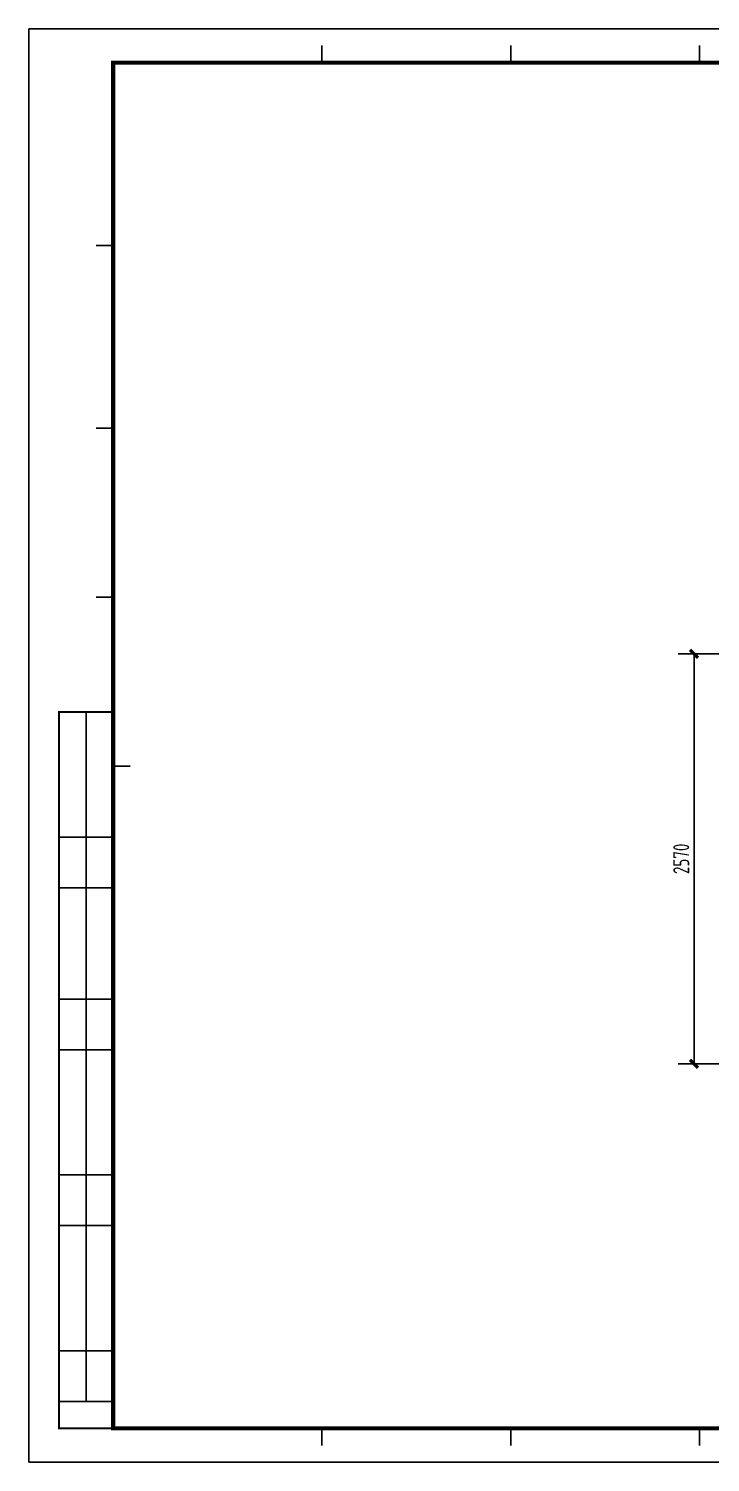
# Model space of a CAD drawing. Header units: millimetres. Extents: x 104198 to 1296755, y -81101 to 81453.
# Drawn here: x 715912 to 720184, y -28742 to -19757 of the extents above; entities that cross this region are included whole.
import ezdxf
from ezdxf.xclip import XClip

# ---------------------------------------------------------------- set-up
doc = ezdxf.new("R2010")
doc.units = ezdxf.units.MM
doc.header["$XCLIPFRAME"] = 0
doc.header["$PDMODE"] = 3
doc.layers.get('Defpoints').update_dxf_attribs({"color": 250})
doc.layers.add('图纸图框', color=165, linetype='Continuous')
doc.styles.add('CCD_DIM', font='ARCHS.SHX')
doc.styles.add('尺寸标注', font='ARCHS.SHX', dxfattribs={"width": 0.8})
doc.dimstyles.new('海龍1：50', dxfattribs={"dimscale": 50, "dimtxt": 2, "dimasz": 1, "dimexe": 2, "dimexo": 2, "dimgap": 0.6, "dimtad": 1, "dimdec": 0, "dimrnd": 5, "dimdsep": 46, "dimtxsty": 'CCD_DIM', "dimblk": 'WS-cj', "dimcen": 1, "dimclrd": 44, "dimclre": 44, "dimclrt": 2, "dimadec": 0, "dimazin": 2, "dimtfac": 1, "dimtdec": 4, "dimtix": 1, "dimtmove": 2, "dimatfit": 3, "dimldrblk": 'CCD_Leader_Arrow', "dimfxl": 5, "dimfxlon": 1, "dimtolj": 1, "dimarcsym": 0})

# ---------------------------------------------------------------- blocks, each defined once
blk = doc.blocks.new('kjghhgdgfhdhgfh')
at = {"layer": '图纸图框', "color": 165}
for p, q in [((1018.449156181656, -523.6475845220857), (1018.449156181656, -226.6510432860898)), ((1018.449156310431, -523.6475894229297), (1018.449156310431, -226.651048186936)), ((1018.449156310431, -523.6475894229297), (1018.449156310431, -226.651048186936)), ((1018.449156181656, -523.6475897729335), (1018.449156181656, -226.6510485369378)), ((1018.449156310431, -523.6475904731685), (1018.449156310431, -226.6510492370591)), ((1018.449156310431, -523.6475904731685), (1018.449156310431, -226.6510492370591)), ((1018.449156439315, -523.6475901230529), (1018.449156439315, -226.6510488870572)), ((1018.449156439315, -523.6475901230529), (1018.449156439315, -226.6510488870572)), ((1018.449156310431, -523.6475904731685), (1018.449156310431, -226.6510492370591)), ((1018.449156181656, -523.6475908231721), (1018.449156181656, -226.6510495871781)), ((1018.449156697091, -226.6510464365761), (1438.44652398302, -226.6510464365761)), ((1018.44915656821, -226.6510467866938), (1438.446523854134, -226.6510467866938)), ((1018.449156697091, -226.6510478368186), (1438.44652398302, -226.6510478368186)), ((1018.449156697091, -226.6510478368186), (1438.44652398302, -226.6510478368186)), ((1018.44915656821, -226.651048186936), (1438.446523854134, -226.651048186936)), ((1018.44915656821, -226.6510485369378), (1438.44652398302, -226.651048186936)), ((1018.44915656821, -523.6475897729335), (1018.44915656821, -226.6510485369378)), ((1018.44915656821, -226.6510495871781), (1438.446523854134, -226.6510495871781)), ((1079.169425446627, -230.165361629017), (1079.169425446627, -233.6664052710039)), ((1118.311093363573, -230.165361629017), (1118.311093363573, -233.6664052710039)), ((1157.452761280522, -230.165361629017), (1157.452761280522, -233.6664052710039)), ((1032.4533312648, -271.5591774027304), (1035.954374906786, -271.5591774027304)), ((1032.4533312648, -309.386869379896), (1035.954374906786, -309.386869379896)), ((1032.4533312648, -344.3973057993901), (1035.954374906786, -344.3973057993901)), ((1030.352705079677, -511.0305625117601), (1030.352705079677, -368.2044025645625)), ((1035.954374906786, -379.4077422187743), (1039.45541854865, -379.4077422187743)), ((1024.751035252575, -394.1121255149694), (1035.954374906786, -394.1121255149694)), ((1024.751035252575, -404.6152564408076), (1035.954374906786, -404.6152564408076)), ((1024.751035252575, -427.7057238334319), (1035.954374906786, -427.7057238334319)), ((1024.751035252575, -438.2088547592682), (1035.954374906786, -438.2088547592682)), ((1024.751035252575, -464.1165777096769), (1035.954374906786, -464.1165777096769)), ((1024.751035252575, -474.6197086355148), (1035.954374906786, -474.6197086355148)), ((1024.751035252575, -500.5274315859217), (1035.954374906786, -500.5274315859217)), ((1024.751035252575, -511.0305625117601), (1035.954374906786, -511.0305625117601)), ((1079.169425446627, -520.1332759807351), (1079.169425446627, -516.6322323388636)), ((1118.311093363573, -520.1332759807351), (1118.311093363573, -516.6322323388636)), ((1157.452761280522, -520.1332759807351), (1157.452761280522, -516.6322323388636)), ((1018.449156697091, -523.6475894229297), (1438.44652398302, -523.6475894229297)), ((1018.44915656821, -523.6475897729335), (1438.446523854134, -523.6475897729335)), ((1018.44915656821, -523.6475911731757), (1438.446523854134, -523.6475911731757)), ((1018.449156697091, -523.6475908231721), (1438.44652398302, -523.6475908231721)), ((1018.449156697091, -523.6475908231721), (1438.44652398302, -523.6475908231721))]:
    blk.add_line(p, q, dxfattribs=at)
at = {"layer": '图纸图框', "color": 165, "const_width": 0.840250474066758}
blk.add_lwpolyline([(1431.444436699053, -233.6664052710039), (1035.954374906786, -233.6664052710039), (1035.954374906786, -516.6322323388636), (1431.444436699053, -516.6322323388636)], close=True, dxfattribs=at)
at = {"layer": '图纸图框', "color": 165, "const_width": 0.4201252370333791}
blk.add_lwpolyline([(1035.954374906786, -516.6322323388636), (1024.751035252575, -516.6322323388636), (1024.751035252575, -368.2044025645625), (1035.954374906786, -368.2044025645625)], dxfattribs=at)
blk = doc.blocks.new('_ArchTick')
at = {"color": 2, "linetype": 'ByBlock', "const_width": 0.4}
blk.add_lwpolyline([(-0.5, -0.5), (0.5, 0.5)], dxfattribs=at)
blk = doc.blocks.new('*D1021')
at = {"color": 44, "lineweight": -2, "transparency": 16777216}
for p, q in [((720331.9639696527, -23674.83245944301), (719981.9639696527, -23674.83245944301)), ((720081.9639696527, -26244.83245944301), (720081.9639696527, -23674.83245944301)), ((720331.9639696527, -26244.83245944301), (719981.9639696527, -26244.83245944301))]:
    blk.add_line(p, q, dxfattribs=at)
at = {"layer": 'Defpoints', "color": 0, "transparency": 16777216}
for p in [(720081.9639696527, -23674.83245944301), (721116.4189585384, -23674.83245944301), (720566.8433169083, -26244.83245944301)]:
    blk.add_point(p, dxfattribs=at)
at = {"color": 44, "lineweight": -2, "transparency": 16777216, "xscale": 50, "yscale": 50, "zscale": 50}
for p, rotation in [((720081.9639696527, -23674.83245944301), 90), ((720081.9639696527, -26244.83245944301), 270)]:
    blk.add_blockref('_ArchTick', p, dxfattribs=dict(at, rotation=rotation))
at = {"color": 2, "transparency": 16777216, "insert": (720001.9639696527, -24959.8324594429), "char_height": 100, "attachment_point": 5, "rotation": 90, "style": '尺寸标注'}
blk.add_mtext('\\A1;2570', dxfattribs=at)
blk = doc.blocks.new('CCD_Leader_Arrow')
at = {"color": 50, "linetype": 'ByBlock'}
blk.add_line((0, 0), (-1, 0), dxfattribs=at)
for points in [[(-0.8586479999999881, 0.6683735999999953), (-0.5965191999999888, 0.8519200000000069), (-0.2400000000000091, 0), (0, 0)], [(-0.8586479999999881, -0.6683735999999953), (-0.5965191999999888, -0.8519200000000069), (-0.2400000000000091, 0), (0, 0)]]:
    blk.add_solid(points, dxfattribs=at)
blk = doc.blocks.new('WS-cj')
blk.add_hatch(color=2).paths.add_polyline_path([(0.5879038905250127, 0.8177135944101792), (-0.8177135944101792, -0.5879038905250127), (-0.5879038905245579, -0.817713594410634), (0.817713594410634, 0.5879038905247853)])
at = {"color": 2, "linetype": 'ByBlock', "lineweight": 0}
for p, q in [((-1.099999999999909, 0), (0, 0)), ((0, 0), (1.099999999999909, 0))]:
    blk.add_line(p, q, dxfattribs=at)
at = {"color": 2}
blk.add_lwpolyline([(0.5879038905250127, 0.8177135944101792), (-0.8177135944101792, -0.5879038905250127), (-0.5879038905245579, -0.817713594410634), (0.817713594410634, 0.5879038905247853)], close=True, dxfattribs=at)

msp = doc.modelspace()

# ---------------------------------------------------------------- block references
ref = msp.add_blockref('kjghhgdgfhdhgfh', (685104.1872903561, -12901.25919992203), dxfattribs=dict(xscale=30.25, yscale=30.25, zscale=30.25))
XClip(ref).set_block_clipping_path([(1018.4491561816565, -523.6475911731757), (1465.834744255318, -226.65104223585132)])

# ---------------------------------------------------------------- dimensions: what is measured, and where the dimension line sits
dim = msp.add_linear_dim(base=(720081.9639696527, -23674.83245944301), p1=(720566.8433169083, -26244.83245944301), p2=(721116.4189585384, -23674.83245944301), angle=90, dimstyle='海龍1：50', override={"dimtxsty": '尺寸标注', "dimblk1": 'ArchTick', "dimblk2": 'ArchTick', "dimsah": 1})
dim.commit()
dim.dimension.update_dxf_attribs({"geometry": '*D1021', "text_midpoint": (720001.9639696527, -24959.8324594429)})

doc.saveas('drawing.dxf')
